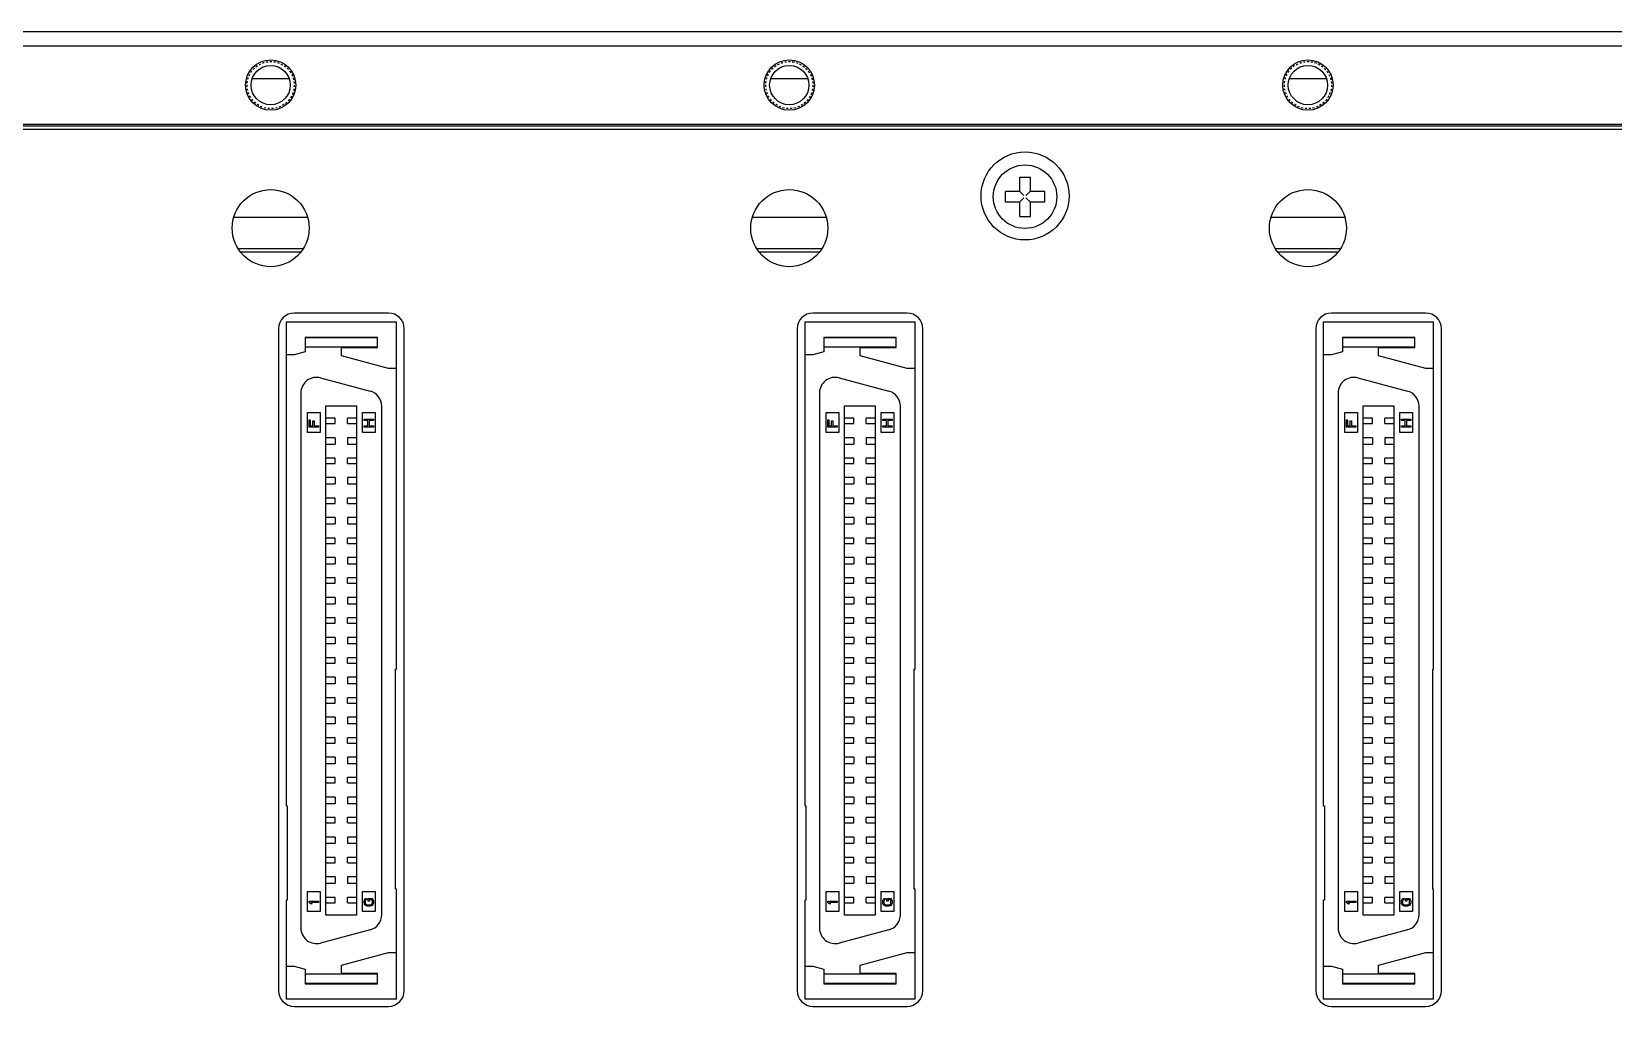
# Model space of a CAD drawing. Header units: inches. Extents: x 3 to 406, y 5 to 135.
# Drawn here: x 204.7 to 305.3, y 72.7 to 134.7 of the extents above; entities that cross this region are included whole.
import ezdxf

# ---------------------------------------------------------------- set-up
doc = ezdxf.new("R2010")
doc.units = ezdxf.units.IN
doc.header["$LTSCALE"] = 1.21
doc.header["$MEASUREMENT"] = 0
doc.linetypes.add('HIDDEN', pattern=[0.2, 0.1, -0.1])
for name, color, linetype in [('BSE72C_PCB_ADXF_CONTINUOUS_LINE', 7, 'CONTINUOUS'), ('BSEJ72C_4_001_DXF_HIDDEN_LINE', 7, 'CONTINUOUS'), ('BSEJ72C_4_00DXF_CONTINUOUS_LINE', 7, 'CONTINUOUS'), ('GBT819_2-M2_DXF_CONTINUOUS_LINE', 7, 'CONTINUOUS'), ('TE_1734101_5DXF_CONTINUOUS_LINE', 7, 'CONTINUOUS')]:
    doc.layers.add(name, color=color, linetype=linetype)

msp = doc.modelspace()

# ---------------------------------------------------------------- linework, layer by layer
at = {"layer": 'BSE72C_PCB_ADXF_CONTINUOUS_LINE', "color": 7, "linetype": 'Continuous'}
for p, q in [((217.96, 120.68), (221.83, 120.68)), ((250.96, 120.68), (254.83, 120.68)), ((283.96, 120.68), (287.83, 120.68))]:
    msp.add_line(p, q, dxfattribs=at)
at = {"layer": 'BSEJ72C_4_001_DXF_HIDDEN_LINE', "color": 8, "linetype": 'HIDDEN'}
for centre in [(219.9, 131.28), (252.9, 131.28), (285.9, 131.28)]:
    msp.add_circle(centre, 1.5, dxfattribs=at)
at = {"layer": 'BSEJ72C_4_00DXF_CONTINUOUS_LINE', "color": 7, "linetype": 'Continuous'}
for p, q in [((5.9, 134.68), (400.9, 134.68)), ((6.1, 133.78), (400.7, 133.78)), ((221.08, 131.68), (218.72, 131.68)), ((254.08, 131.68), (251.72, 131.68)), ((287.08, 131.68), (284.72, 131.68)), ((5.9, 128.68), (400.9, 128.68)), ((5.9, 128.48), (400.9, 128.48)), ((400.7, 128.78), (6.1, 128.78)), ((217.55, 122.88), (222.24, 122.88)), ((250.55, 122.88), (255.24, 122.88)), ((283.55, 122.88), (288.24, 122.88)), ((217.82, 120.88), (221.97, 120.88)), ((250.82, 120.88), (254.97, 120.88)), ((283.82, 120.88), (287.97, 120.88)), ((227.4, 116.78), (221.4, 116.78)), ((260.4, 116.78), (254.4, 116.78)), ((293.4, 116.78), (287.4, 116.78)), ((220.4, 115.78), (220.4, 73.68)), ((228.4, 73.68), (228.4, 115.78)), ((253.4, 115.78), (253.4, 73.68)), ((261.4, 73.68), (261.4, 115.78)), ((286.4, 115.78), (286.4, 73.68)), ((294.4, 73.68), (294.4, 115.78)), ((221.4, 72.68), (227.4, 72.68)), ((254.4, 72.68), (260.4, 72.68)), ((287.4, 72.68), (293.4, 72.68))]:
    msp.add_line(p, q, dxfattribs=at)
for centre, radius in [((219.9, 131.28), 1.6), ((252.9, 131.28), 1.6), ((285.9, 131.28), 1.6), ((219.9, 131.28), 1.25), ((252.9, 131.28), 1.25), ((285.9, 131.28), 1.25), ((267.9, 124.23), 2.8), ((219.9, 122.18), 2.45), ((252.9, 122.18), 2.45), ((285.9, 122.18), 2.45)]:
    msp.add_circle(centre, radius, dxfattribs=at)
for centre, radius, start, end in [((218.89, 130.06), 1.62, 90.0022, 96.4011), ((220.9, 130.06), 1.62, 83.5989, 89.9978), ((251.89, 130.06), 1.62, 90.0022, 96.4011), ((253.9, 130.06), 1.62, 83.5989, 89.9978), ((284.89, 130.06), 1.62, 90.0022, 96.4011), ((286.9, 130.06), 1.62, 83.5989, 89.9978), ((221.4, 115.78), 1, 90, 180), ((227.4, 115.78), 1, 0, 90), ((254.4, 115.78), 1, 90, 180), ((260.4, 115.78), 1, 0, 90), ((287.4, 115.78), 1, 90, 180), ((293.4, 115.78), 1, 0, 90), ((221.4, 73.68), 1, 180, 270), ((227.4, 73.68), 1, 270, 0), ((254.4, 73.68), 1, 180, 270), ((260.4, 73.68), 1, 270, 0), ((287.4, 73.68), 1, 180, 270), ((293.4, 73.68), 1, 270, 0)]:
    msp.add_arc(centre, radius, start, end, dxfattribs=at)
at = {"layer": 'GBT819_2-M2_DXF_CONTINUOUS_LINE', "color": 7, "linetype": 'Continuous'}
for p, q in [((267.56, 125.43), (268.24, 125.43)), ((267.56, 124.54), (267.56, 125.43)), ((268.24, 124.54), (268.24, 125.43)), ((267.53, 124.52), (266.65, 124.52)), ((266.65, 123.84), (266.65, 124.52)), ((267.53, 123.84), (266.65, 123.84)), ((267.55, 124.53), (267.83, 124.25)), ((267.55, 123.83), (267.83, 124.11)), ((267.56, 122.93), (267.56, 123.81)), ((268.24, 124.53), (267.96, 124.25)), ((268.24, 123.83), (267.96, 124.11)), ((268.24, 122.93), (268.24, 123.81)), ((269.15, 124.52), (268.26, 124.52)), ((269.15, 123.84), (268.26, 123.84)), ((269.15, 123.84), (269.15, 124.52)), ((267.56, 122.93), (268.24, 122.93))]:
    msp.add_line(p, q, dxfattribs=at)
msp.add_circle((267.9, 124.18), 2.02, dxfattribs=at)
for centre, start, end in [((267.53, 124.54), 270, 0), ((267.53, 123.81), 0, 90), ((268.26, 124.54), 180, 270), ((268.26, 123.81), 90, 180)]:
    msp.add_arc(centre, 0.025, start, end, dxfattribs=at)
at = {"layer": 'TE_1734101_5DXF_CONTINUOUS_LINE', "color": 7, "linetype": 'Continuous'}
for p, q in [((220.9, 85.44), (220.9, 116.23)), ((220.9, 116.23), (227.9, 116.23)), ((227.9, 94.13), (227.9, 116.23)), ((253.9, 85.44), (253.9, 116.23)), ((253.9, 116.23), (260.9, 116.23)), ((260.9, 94.13), (260.9, 116.23)), ((286.9, 116.23), (293.9, 116.23)), ((286.9, 85.44), (286.9, 116.23)), ((293.9, 94.13), (293.9, 116.23)), ((222.1, 115.23), (222.1, 114.31)), ((226.7, 115.23), (222.1, 115.23)), ((226.7, 115.2), (222.1, 115.2)), ((226.7, 114.58), (226.7, 115.23)), ((255.1, 115.23), (255.1, 114.31)), ((259.7, 115.23), (255.1, 115.23)), ((259.7, 115.2), (255.1, 115.2)), ((259.7, 114.58), (259.7, 115.23)), ((292.7, 115.23), (288.1, 115.23)), ((288.1, 115.23), (288.1, 114.31)), ((292.7, 115.2), (288.1, 115.2)), ((292.7, 114.58), (292.7, 115.23)), ((221.4, 114.12), (220.9, 114.12)), ((222.1, 114.31), (221.4, 114.12)), ((226.7, 114.62), (222.1, 114.62)), ((224.4, 114.06), (224.4, 114.58)), ((224.4, 114.58), (226.7, 114.58)), ((227.4, 113.26), (224.4, 114.06)), ((254.4, 114.12), (253.9, 114.12)), ((255.1, 114.31), (254.4, 114.12)), ((259.7, 114.62), (255.1, 114.62)), ((257.4, 114.06), (257.4, 114.58)), ((257.4, 114.58), (259.7, 114.58)), ((260.4, 113.26), (257.4, 114.06)), ((287.4, 114.12), (286.9, 114.12)), ((288.1, 114.31), (287.4, 114.12)), ((292.7, 114.62), (288.1, 114.62)), ((290.4, 114.58), (292.7, 114.58)), ((290.4, 114.06), (290.4, 114.58)), ((293.4, 113.26), (290.4, 114.06)), ((227.9, 113.26), (227.4, 113.26)), ((260.9, 113.26), (260.4, 113.26)), ((293.9, 113.26), (293.4, 113.26)), ((223.08, 112.66), (226.23, 111.81)), ((256.08, 112.66), (259.23, 111.81)), ((289.08, 112.66), (292.23, 111.81)), ((221.82, 111.69), (221.82, 77.67)), ((223.42, 78.49), (223.42, 110.87)), ((223.42, 110.87), (225.37, 110.87)), ((225.37, 110.87), (225.37, 78.49)), ((226.97, 78.51), (226.97, 110.85)), ((254.82, 111.69), (254.82, 77.67)), ((256.42, 110.87), (258.37, 110.87)), ((256.42, 78.49), (256.42, 110.87)), ((258.37, 110.87), (258.37, 78.49)), ((259.97, 78.51), (259.97, 110.85)), ((287.82, 111.69), (287.82, 77.67)), ((289.42, 110.87), (291.37, 110.87)), ((289.42, 78.49), (289.42, 110.87)), ((291.37, 110.87), (291.37, 78.49)), ((292.97, 78.51), (292.97, 110.85)), ((222.25, 109.18), (222.25, 110.45)), ((222.25, 110.45), (223.05, 110.45)), ((222.35, 109.53), (222.35, 109.98)), ((222.35, 109.98), (222.42, 109.98)), ((222.42, 109.98), (222.42, 109.6)), ((222.59, 109.6), (222.59, 109.93)), ((222.59, 109.93), (222.67, 109.93)), ((222.67, 109.93), (222.67, 109.6)), ((223.05, 110.45), (223.05, 109.18)), ((224.01, 110.09), (223.42, 110.09)), ((223.42, 109.75), (224.01, 109.75)), ((224.01, 109.75), (224.01, 110.09)), ((224.79, 109.75), (224.79, 110.09)), ((225.37, 110.09), (224.79, 110.09)), ((224.79, 109.75), (225.37, 109.75)), ((225.75, 109.18), (225.75, 110.45)), ((225.75, 110.45), (226.55, 110.45)), ((225.85, 109.95), (225.85, 110.03)), ((225.85, 110.03), (226.45, 110.03)), ((226.09, 109.95), (225.85, 109.95)), ((226.09, 109.6), (226.09, 109.95)), ((226.17, 109.95), (226.17, 109.6)), ((226.45, 109.95), (226.17, 109.95)), ((226.45, 110.03), (226.45, 109.95)), ((226.55, 110.45), (226.55, 109.18)), ((255.25, 110.45), (256.05, 110.45)), ((255.25, 109.18), (255.25, 110.45)), ((255.35, 109.98), (255.42, 109.98)), ((255.35, 109.53), (255.35, 109.98)), ((255.42, 109.98), (255.42, 109.6)), ((255.59, 109.93), (255.67, 109.93)), ((255.59, 109.6), (255.59, 109.93)), ((255.67, 109.93), (255.67, 109.6)), ((256.05, 110.45), (256.05, 109.18)), ((257.01, 110.09), (256.42, 110.09)), ((256.42, 109.75), (257.01, 109.75)), ((257.01, 109.75), (257.01, 110.09)), ((258.37, 110.09), (257.79, 110.09)), ((257.79, 109.75), (257.79, 110.09)), ((257.79, 109.75), (258.37, 109.75)), ((258.75, 110.45), (259.55, 110.45)), ((258.75, 109.18), (258.75, 110.45)), ((258.85, 110.03), (259.45, 110.03)), ((258.85, 109.95), (258.85, 110.03)), ((259.09, 109.95), (258.85, 109.95)), ((259.09, 109.6), (259.09, 109.95)), ((259.45, 109.95), (259.17, 109.95)), ((259.17, 109.95), (259.17, 109.6)), ((259.45, 110.03), (259.45, 109.95)), ((259.55, 110.45), (259.55, 109.18)), ((288.25, 110.45), (289.05, 110.45)), ((288.25, 109.18), (288.25, 110.45)), ((288.35, 109.98), (288.42, 109.98)), ((288.35, 109.53), (288.35, 109.98)), ((288.42, 109.98), (288.42, 109.6)), ((288.59, 109.93), (288.67, 109.93)), ((288.59, 109.6), (288.59, 109.93)), ((288.67, 109.93), (288.67, 109.6)), ((289.05, 110.45), (289.05, 109.18)), ((290.01, 110.09), (289.42, 110.09)), ((289.42, 109.75), (290.01, 109.75)), ((290.01, 109.75), (290.01, 110.09)), ((291.37, 110.09), (290.79, 110.09)), ((290.79, 109.75), (290.79, 110.09)), ((290.79, 109.75), (291.37, 109.75)), ((291.75, 110.45), (292.55, 110.45)), ((291.75, 109.18), (291.75, 110.45)), ((291.85, 110.03), (292.45, 110.03)), ((291.85, 109.95), (291.85, 110.03)), ((292.09, 109.95), (291.85, 109.95)), ((292.09, 109.6), (292.09, 109.95)), ((292.45, 109.95), (292.17, 109.95)), ((292.17, 109.95), (292.17, 109.6)), ((292.45, 110.03), (292.45, 109.95)), ((292.55, 110.45), (292.55, 109.18)), ((223.05, 109.18), (222.25, 109.18)), ((222.95, 109.53), (222.35, 109.53)), ((222.42, 109.6), (222.59, 109.6)), ((222.67, 109.6), (222.95, 109.6)), ((222.95, 109.6), (222.95, 109.53)), ((224.01, 108.85), (223.42, 108.85)), ((224.01, 108.85), (224.01, 108.45)), ((224.79, 108.85), (224.79, 108.45)), ((225.37, 108.85), (224.79, 108.85)), ((226.55, 109.18), (225.75, 109.18)), ((225.85, 109.53), (225.85, 109.6)), ((225.85, 109.6), (226.09, 109.6)), ((226.45, 109.53), (225.85, 109.53)), ((226.17, 109.6), (226.45, 109.6)), ((226.45, 109.6), (226.45, 109.53)), ((256.05, 109.18), (255.25, 109.18)), ((255.95, 109.53), (255.35, 109.53)), ((255.42, 109.6), (255.59, 109.6)), ((255.67, 109.6), (255.95, 109.6)), ((255.95, 109.6), (255.95, 109.53)), ((257.01, 108.85), (256.42, 108.85)), ((257.01, 108.85), (257.01, 108.45)), ((258.37, 108.85), (257.79, 108.85)), ((257.79, 108.85), (257.79, 108.45)), ((259.55, 109.18), (258.75, 109.18)), ((258.85, 109.6), (259.09, 109.6)), ((258.85, 109.53), (258.85, 109.6)), ((259.45, 109.53), (258.85, 109.53)), ((259.17, 109.6), (259.45, 109.6)), ((259.45, 109.6), (259.45, 109.53)), ((289.05, 109.18), (288.25, 109.18)), ((288.95, 109.53), (288.35, 109.53)), ((288.42, 109.6), (288.59, 109.6)), ((288.67, 109.6), (288.95, 109.6)), ((288.95, 109.6), (288.95, 109.53)), ((290.01, 108.85), (289.42, 108.85)), ((290.01, 108.85), (290.01, 108.45)), ((291.37, 108.85), (290.79, 108.85)), ((290.79, 108.85), (290.79, 108.45)), ((292.55, 109.18), (291.75, 109.18)), ((291.85, 109.6), (292.09, 109.6)), ((291.85, 109.53), (291.85, 109.6)), ((292.45, 109.53), (291.85, 109.53)), ((292.17, 109.6), (292.45, 109.6)), ((292.45, 109.6), (292.45, 109.53)), ((223.42, 108.45), (224.01, 108.45)), ((224.79, 108.45), (225.37, 108.45)), ((256.42, 108.45), (257.01, 108.45)), ((257.79, 108.45), (258.37, 108.45)), ((289.42, 108.45), (290.01, 108.45)), ((290.79, 108.45), (291.37, 108.45)), ((224.01, 107.55), (223.42, 107.55)), ((223.42, 107.21), (224.01, 107.21)), ((224.01, 107.21), (224.01, 107.55)), ((224.79, 107.21), (224.79, 107.55)), ((225.37, 107.55), (224.79, 107.55)), ((224.79, 107.21), (225.37, 107.21)), ((257.01, 107.55), (256.42, 107.55)), ((256.42, 107.21), (257.01, 107.21)), ((257.01, 107.21), (257.01, 107.55)), ((258.37, 107.55), (257.79, 107.55)), ((257.79, 107.21), (257.79, 107.55)), ((257.79, 107.21), (258.37, 107.21)), ((290.01, 107.55), (289.42, 107.55)), ((289.42, 107.21), (290.01, 107.21)), ((290.01, 107.21), (290.01, 107.55)), ((291.37, 107.55), (290.79, 107.55)), ((290.79, 107.21), (290.79, 107.55)), ((290.79, 107.21), (291.37, 107.21)), ((224.01, 106.31), (223.42, 106.31)), ((223.42, 105.91), (224.01, 105.91)), ((224.01, 106.31), (224.01, 105.91)), ((224.79, 106.31), (224.79, 105.91)), ((225.37, 106.31), (224.79, 106.31)), ((224.79, 105.91), (225.37, 105.91)), ((257.01, 106.31), (256.42, 106.31)), ((256.42, 105.91), (257.01, 105.91)), ((257.01, 106.31), (257.01, 105.91)), ((258.37, 106.31), (257.79, 106.31)), ((257.79, 106.31), (257.79, 105.91)), ((257.79, 105.91), (258.37, 105.91)), ((290.01, 106.31), (289.42, 106.31)), ((289.42, 105.91), (290.01, 105.91)), ((290.01, 106.31), (290.01, 105.91)), ((291.37, 106.31), (290.79, 106.31)), ((290.79, 106.31), (290.79, 105.91)), ((290.79, 105.91), (291.37, 105.91)), ((224.01, 105.01), (223.42, 105.01)), ((224.01, 104.67), (224.01, 105.01)), ((224.79, 104.67), (224.79, 105.01)), ((225.37, 105.01), (224.79, 105.01)), ((257.01, 105.01), (256.42, 105.01)), ((257.01, 104.67), (257.01, 105.01)), ((258.37, 105.01), (257.79, 105.01)), ((257.79, 104.67), (257.79, 105.01)), ((290.01, 105.01), (289.42, 105.01)), ((290.01, 104.67), (290.01, 105.01)), ((291.37, 105.01), (290.79, 105.01)), ((290.79, 104.67), (290.79, 105.01)), ((223.42, 104.67), (224.01, 104.67)), ((224.01, 103.77), (223.42, 103.77)), ((224.01, 103.77), (224.01, 103.37)), ((224.79, 104.67), (225.37, 104.67)), ((224.79, 103.77), (224.79, 103.37)), ((225.37, 103.77), (224.79, 103.77)), ((256.42, 104.67), (257.01, 104.67)), ((257.01, 103.77), (256.42, 103.77)), ((257.01, 103.77), (257.01, 103.37)), ((257.79, 104.67), (258.37, 104.67)), ((258.37, 103.77), (257.79, 103.77)), ((257.79, 103.77), (257.79, 103.37)), ((289.42, 104.67), (290.01, 104.67)), ((290.01, 103.77), (289.42, 103.77)), ((290.01, 103.77), (290.01, 103.37)), ((290.79, 104.67), (291.37, 104.67)), ((291.37, 103.77), (290.79, 103.77)), ((290.79, 103.77), (290.79, 103.37)), ((223.42, 103.37), (224.01, 103.37)), ((224.79, 103.37), (225.37, 103.37)), ((256.42, 103.37), (257.01, 103.37)), ((257.79, 103.37), (258.37, 103.37)), ((289.42, 103.37), (290.01, 103.37)), ((290.79, 103.37), (291.37, 103.37)), ((224.01, 102.47), (223.42, 102.47)), ((223.42, 102.13), (224.01, 102.13)), ((224.01, 102.13), (224.01, 102.47)), ((224.79, 102.13), (224.79, 102.47)), ((225.37, 102.47), (224.79, 102.47)), ((224.79, 102.13), (225.37, 102.13)), ((257.01, 102.47), (256.42, 102.47)), ((256.42, 102.13), (257.01, 102.13)), ((257.01, 102.13), (257.01, 102.47)), ((258.37, 102.47), (257.79, 102.47)), ((257.79, 102.13), (257.79, 102.47)), ((257.79, 102.13), (258.37, 102.13)), ((290.01, 102.47), (289.42, 102.47)), ((289.42, 102.13), (290.01, 102.13)), ((290.01, 102.13), (290.01, 102.47)), ((291.37, 102.47), (290.79, 102.47)), ((290.79, 102.13), (290.79, 102.47)), ((290.79, 102.13), (291.37, 102.13)), ((224.01, 101.23), (223.42, 101.23)), ((223.42, 100.83), (224.01, 100.83)), ((224.01, 101.23), (224.01, 100.83)), ((224.79, 101.23), (224.79, 100.83)), ((225.37, 101.23), (224.79, 101.23)), ((224.79, 100.83), (225.37, 100.83)), ((257.01, 101.23), (256.42, 101.23)), ((256.42, 100.83), (257.01, 100.83)), ((257.01, 101.23), (257.01, 100.83)), ((258.37, 101.23), (257.79, 101.23)), ((257.79, 101.23), (257.79, 100.83)), ((257.79, 100.83), (258.37, 100.83)), ((290.01, 101.23), (289.42, 101.23)), ((289.42, 100.83), (290.01, 100.83)), ((290.01, 101.23), (290.01, 100.83)), ((291.37, 101.23), (290.79, 101.23)), ((290.79, 101.23), (290.79, 100.83)), ((290.79, 100.83), (291.37, 100.83)), ((224.01, 99.93), (223.42, 99.93)), ((224.01, 99.59), (224.01, 99.93)), ((224.79, 99.59), (224.79, 99.93)), ((225.37, 99.93), (224.79, 99.93)), ((257.01, 99.93), (256.42, 99.93)), ((257.01, 99.59), (257.01, 99.93)), ((258.37, 99.93), (257.79, 99.93)), ((257.79, 99.59), (257.79, 99.93)), ((290.01, 99.93), (289.42, 99.93)), ((290.01, 99.59), (290.01, 99.93)), ((291.37, 99.93), (290.79, 99.93)), ((290.79, 99.59), (290.79, 99.93)), ((223.42, 99.59), (224.01, 99.59)), ((224.01, 98.69), (223.42, 98.69)), ((224.01, 98.69), (224.01, 98.29)), ((224.79, 99.59), (225.37, 99.59)), ((224.79, 98.69), (224.79, 98.29)), ((225.37, 98.69), (224.79, 98.69)), ((256.42, 99.59), (257.01, 99.59)), ((257.01, 98.69), (256.42, 98.69)), ((257.01, 98.69), (257.01, 98.29)), ((257.79, 99.59), (258.37, 99.59)), ((258.37, 98.69), (257.79, 98.69)), ((257.79, 98.69), (257.79, 98.29)), ((289.42, 99.59), (290.01, 99.59)), ((290.01, 98.69), (289.42, 98.69)), ((290.01, 98.69), (290.01, 98.29)), ((290.79, 99.59), (291.37, 99.59)), ((291.37, 98.69), (290.79, 98.69)), ((290.79, 98.69), (290.79, 98.29)), ((223.42, 98.29), (224.01, 98.29)), ((224.79, 98.29), (225.37, 98.29)), ((256.42, 98.29), (257.01, 98.29)), ((257.79, 98.29), (258.37, 98.29)), ((289.42, 98.29), (290.01, 98.29)), ((290.79, 98.29), (291.37, 98.29)), ((224.01, 97.39), (223.42, 97.39)), ((223.42, 97.05), (224.01, 97.05)), ((224.01, 97.05), (224.01, 97.39)), ((224.79, 97.05), (224.79, 97.39)), ((225.37, 97.39), (224.79, 97.39)), ((224.79, 97.05), (225.37, 97.05)), ((257.01, 97.39), (256.42, 97.39)), ((256.42, 97.05), (257.01, 97.05)), ((257.01, 97.05), (257.01, 97.39)), ((258.37, 97.39), (257.79, 97.39)), ((257.79, 97.05), (257.79, 97.39)), ((257.79, 97.05), (258.37, 97.05)), ((290.01, 97.39), (289.42, 97.39)), ((289.42, 97.05), (290.01, 97.05)), ((290.01, 97.05), (290.01, 97.39)), ((291.37, 97.39), (290.79, 97.39)), ((290.79, 97.05), (290.79, 97.39)), ((290.79, 97.05), (291.37, 97.05)), ((224.01, 96.15), (223.42, 96.15)), ((223.42, 95.75), (224.01, 95.75)), ((224.01, 96.15), (224.01, 95.75)), ((224.79, 96.15), (224.79, 95.75)), ((225.37, 96.15), (224.79, 96.15)), ((224.79, 95.75), (225.37, 95.75)), ((257.01, 96.15), (256.42, 96.15)), ((256.42, 95.75), (257.01, 95.75)), ((257.01, 96.15), (257.01, 95.75)), ((258.37, 96.15), (257.79, 96.15)), ((257.79, 96.15), (257.79, 95.75)), ((257.79, 95.75), (258.37, 95.75)), ((290.01, 96.15), (289.42, 96.15)), ((289.42, 95.75), (290.01, 95.75)), ((290.01, 96.15), (290.01, 95.75)), ((291.37, 96.15), (290.79, 96.15)), ((290.79, 96.15), (290.79, 95.75)), ((290.79, 95.75), (291.37, 95.75)), ((224.01, 94.85), (223.42, 94.85)), ((224.01, 94.51), (224.01, 94.85)), ((224.79, 94.51), (224.79, 94.85)), ((225.37, 94.85), (224.79, 94.85)), ((257.01, 94.85), (256.42, 94.85)), ((257.01, 94.51), (257.01, 94.85)), ((258.37, 94.85), (257.79, 94.85)), ((257.79, 94.51), (257.79, 94.85)), ((290.01, 94.85), (289.42, 94.85)), ((290.01, 94.51), (290.01, 94.85)), ((291.37, 94.85), (290.79, 94.85)), ((290.79, 94.51), (290.79, 94.85)), ((223.42, 94.51), (224.01, 94.51)), ((224.01, 93.61), (223.42, 93.61)), ((224.01, 93.61), (224.01, 93.21)), ((224.79, 94.51), (225.37, 94.51)), ((224.79, 93.61), (224.79, 93.21)), ((225.37, 93.61), (224.79, 93.61)), ((227.84, 80.13), (227.84, 94.13)), ((227.84, 94.13), (227.9, 94.13)), ((256.42, 94.51), (257.01, 94.51)), ((257.01, 93.61), (256.42, 93.61)), ((257.01, 93.61), (257.01, 93.21)), ((257.79, 94.51), (258.37, 94.51)), ((258.37, 93.61), (257.79, 93.61)), ((257.79, 93.61), (257.79, 93.21)), ((260.84, 94.13), (260.9, 94.13)), ((260.84, 80.13), (260.84, 94.13)), ((289.42, 94.51), (290.01, 94.51)), ((290.01, 93.61), (289.42, 93.61)), ((290.01, 93.61), (290.01, 93.21)), ((290.79, 94.51), (291.37, 94.51)), ((291.37, 93.61), (290.79, 93.61)), ((290.79, 93.61), (290.79, 93.21)), ((293.84, 94.13), (293.9, 94.13)), ((293.84, 80.13), (293.84, 94.13)), ((223.42, 93.21), (224.01, 93.21)), ((224.79, 93.21), (225.37, 93.21)), ((256.42, 93.21), (257.01, 93.21)), ((257.79, 93.21), (258.37, 93.21)), ((289.42, 93.21), (290.01, 93.21)), ((290.79, 93.21), (291.37, 93.21)), ((224.01, 92.31), (223.42, 92.31)), ((223.42, 91.97), (224.01, 91.97)), ((224.01, 91.97), (224.01, 92.31)), ((224.79, 91.97), (224.79, 92.31)), ((225.37, 92.31), (224.79, 92.31)), ((224.79, 91.97), (225.37, 91.97)), ((257.01, 92.31), (256.42, 92.31)), ((256.42, 91.97), (257.01, 91.97)), ((257.01, 91.97), (257.01, 92.31)), ((258.37, 92.31), (257.79, 92.31)), ((257.79, 91.97), (257.79, 92.31)), ((257.79, 91.97), (258.37, 91.97)), ((290.01, 92.31), (289.42, 92.31)), ((289.42, 91.97), (290.01, 91.97)), ((290.01, 91.97), (290.01, 92.31)), ((291.37, 92.31), (290.79, 92.31)), ((290.79, 91.97), (290.79, 92.31)), ((290.79, 91.97), (291.37, 91.97)), ((224.01, 91.07), (223.42, 91.07)), ((223.42, 90.67), (224.01, 90.67)), ((224.01, 91.07), (224.01, 90.67)), ((224.79, 91.07), (224.79, 90.67)), ((225.37, 91.07), (224.79, 91.07)), ((224.79, 90.67), (225.37, 90.67)), ((257.01, 91.07), (256.42, 91.07)), ((256.42, 90.67), (257.01, 90.67)), ((257.01, 91.07), (257.01, 90.67)), ((258.37, 91.07), (257.79, 91.07)), ((257.79, 91.07), (257.79, 90.67)), ((257.79, 90.67), (258.37, 90.67)), ((290.01, 91.07), (289.42, 91.07)), ((289.42, 90.67), (290.01, 90.67)), ((290.01, 91.07), (290.01, 90.67)), ((291.37, 91.07), (290.79, 91.07)), ((290.79, 91.07), (290.79, 90.67)), ((290.79, 90.67), (291.37, 90.67)), ((224.01, 89.77), (223.42, 89.77)), ((224.01, 89.43), (224.01, 89.77)), ((224.79, 89.43), (224.79, 89.77)), ((225.37, 89.77), (224.79, 89.77)), ((257.01, 89.77), (256.42, 89.77)), ((257.01, 89.43), (257.01, 89.77)), ((258.37, 89.77), (257.79, 89.77)), ((257.79, 89.43), (257.79, 89.77)), ((290.01, 89.77), (289.42, 89.77)), ((290.01, 89.43), (290.01, 89.77)), ((291.37, 89.77), (290.79, 89.77)), ((290.79, 89.43), (290.79, 89.77)), ((223.42, 89.43), (224.01, 89.43)), ((224.79, 89.43), (225.37, 89.43)), ((256.42, 89.43), (257.01, 89.43)), ((257.79, 89.43), (258.37, 89.43)), ((289.42, 89.43), (290.01, 89.43)), ((290.79, 89.43), (291.37, 89.43)), ((224.01, 88.53), (223.42, 88.53)), ((223.42, 88.13), (224.01, 88.13)), ((224.01, 88.53), (224.01, 88.13)), ((224.79, 88.53), (224.79, 88.13)), ((225.37, 88.53), (224.79, 88.53)), ((224.79, 88.13), (225.37, 88.13)), ((257.01, 88.53), (256.42, 88.53)), ((256.42, 88.13), (257.01, 88.13)), ((257.01, 88.53), (257.01, 88.13)), ((258.37, 88.53), (257.79, 88.53)), ((257.79, 88.53), (257.79, 88.13)), ((257.79, 88.13), (258.37, 88.13)), ((290.01, 88.53), (289.42, 88.53)), ((289.42, 88.13), (290.01, 88.13)), ((290.01, 88.53), (290.01, 88.13)), ((291.37, 88.53), (290.79, 88.53)), ((290.79, 88.53), (290.79, 88.13)), ((290.79, 88.13), (291.37, 88.13)), ((224.01, 87.23), (223.42, 87.23)), ((223.42, 86.89), (224.01, 86.89)), ((224.01, 86.89), (224.01, 87.23)), ((224.79, 86.89), (224.79, 87.23)), ((225.37, 87.23), (224.79, 87.23)), ((224.79, 86.89), (225.37, 86.89)), ((257.01, 87.23), (256.42, 87.23)), ((256.42, 86.89), (257.01, 86.89)), ((257.01, 86.89), (257.01, 87.23)), ((258.37, 87.23), (257.79, 87.23)), ((257.79, 86.89), (257.79, 87.23)), ((257.79, 86.89), (258.37, 86.89)), ((290.01, 87.23), (289.42, 87.23)), ((289.42, 86.89), (290.01, 86.89)), ((290.01, 86.89), (290.01, 87.23)), ((291.37, 87.23), (290.79, 87.23)), ((290.79, 86.89), (290.79, 87.23)), ((290.79, 86.89), (291.37, 86.89)), ((224.01, 85.99), (223.42, 85.99)), ((223.42, 85.59), (224.01, 85.59)), ((224.01, 85.99), (224.01, 85.59)), ((224.79, 85.99), (224.79, 85.59)), ((225.37, 85.99), (224.79, 85.99)), ((224.79, 85.59), (225.37, 85.59)), ((257.01, 85.99), (256.42, 85.99)), ((256.42, 85.59), (257.01, 85.59)), ((257.01, 85.99), (257.01, 85.59)), ((258.37, 85.99), (257.79, 85.99)), ((257.79, 85.99), (257.79, 85.59)), ((257.79, 85.59), (258.37, 85.59)), ((290.01, 85.99), (289.42, 85.99)), ((289.42, 85.59), (290.01, 85.59)), ((290.01, 85.99), (290.01, 85.59)), ((291.37, 85.99), (290.79, 85.99)), ((290.79, 85.99), (290.79, 85.59)), ((290.79, 85.59), (291.37, 85.59)), ((220.9, 85.44), (220.95, 85.44)), ((220.95, 85.44), (220.95, 79.44)), ((224.01, 84.69), (223.42, 84.69)), ((224.01, 84.35), (224.01, 84.69)), ((225.37, 84.69), (224.79, 84.69)), ((224.79, 84.35), (224.79, 84.69)), ((253.9, 85.44), (253.95, 85.44)), ((253.95, 85.44), (253.95, 79.44)), ((257.01, 84.69), (256.42, 84.69)), ((257.01, 84.35), (257.01, 84.69)), ((258.37, 84.69), (257.79, 84.69)), ((257.79, 84.35), (257.79, 84.69)), ((286.9, 85.44), (286.95, 85.44)), ((286.95, 85.44), (286.95, 79.44)), ((290.01, 84.69), (289.42, 84.69)), ((290.01, 84.35), (290.01, 84.69)), ((291.37, 84.69), (290.79, 84.69)), ((290.79, 84.35), (290.79, 84.69)), ((223.42, 84.35), (224.01, 84.35)), ((224.79, 84.35), (225.37, 84.35)), ((256.42, 84.35), (257.01, 84.35)), ((257.79, 84.35), (258.37, 84.35)), ((289.42, 84.35), (290.01, 84.35)), ((290.79, 84.35), (291.37, 84.35)), ((224.01, 83.45), (223.42, 83.45)), ((223.42, 83.05), (224.01, 83.05)), ((224.01, 83.45), (224.01, 83.05)), ((225.37, 83.45), (224.79, 83.45)), ((224.79, 83.45), (224.79, 83.05)), ((224.79, 83.05), (225.37, 83.05)), ((257.01, 83.45), (256.42, 83.45)), ((256.42, 83.05), (257.01, 83.05)), ((257.01, 83.45), (257.01, 83.05)), ((258.37, 83.45), (257.79, 83.45)), ((257.79, 83.45), (257.79, 83.05)), ((257.79, 83.05), (258.37, 83.05)), ((290.01, 83.45), (289.42, 83.45)), ((289.42, 83.05), (290.01, 83.05)), ((290.01, 83.45), (290.01, 83.05)), ((291.37, 83.45), (290.79, 83.45)), ((290.79, 83.45), (290.79, 83.05)), ((290.79, 83.05), (291.37, 83.05)), ((224.01, 82.15), (223.42, 82.15)), ((223.42, 81.81), (224.01, 81.81)), ((224.01, 81.81), (224.01, 82.15)), ((225.37, 82.15), (224.79, 82.15)), ((224.79, 81.81), (224.79, 82.15)), ((224.79, 81.81), (225.37, 81.81)), ((257.01, 82.15), (256.42, 82.15)), ((256.42, 81.81), (257.01, 81.81)), ((257.01, 81.81), (257.01, 82.15)), ((258.37, 82.15), (257.79, 82.15)), ((257.79, 81.81), (257.79, 82.15)), ((257.79, 81.81), (258.37, 81.81)), ((290.01, 82.15), (289.42, 82.15)), ((289.42, 81.81), (290.01, 81.81)), ((290.01, 81.81), (290.01, 82.15)), ((291.37, 82.15), (290.79, 82.15)), ((290.79, 81.81), (290.79, 82.15)), ((290.79, 81.81), (291.37, 81.81)), ((224.01, 80.91), (223.42, 80.91)), ((224.01, 80.91), (224.01, 80.51)), ((225.37, 80.91), (224.79, 80.91)), ((224.79, 80.91), (224.79, 80.51)), ((257.01, 80.91), (256.42, 80.91)), ((257.01, 80.91), (257.01, 80.51)), ((258.37, 80.91), (257.79, 80.91)), ((257.79, 80.91), (257.79, 80.51)), ((290.01, 80.91), (289.42, 80.91)), ((290.01, 80.91), (290.01, 80.51)), ((291.37, 80.91), (290.79, 80.91)), ((290.79, 80.91), (290.79, 80.51)), ((222.25, 79.98), (223.05, 79.98)), ((222.25, 78.71), (222.25, 79.98)), ((223.05, 79.98), (223.05, 78.71)), ((223.42, 80.51), (224.01, 80.51)), ((224.01, 79.61), (223.42, 79.61)), ((224.01, 79.27), (224.01, 79.61)), ((224.79, 80.51), (225.37, 80.51)), ((225.37, 79.61), (224.79, 79.61)), ((224.79, 79.27), (224.79, 79.61)), ((225.75, 79.98), (226.55, 79.98)), ((225.75, 78.71), (225.75, 79.98)), ((225.88, 79.48), (225.94, 79.53)), ((225.94, 79.53), (226, 79.55)), ((226, 79.55), (226, 79.47)), ((226.11, 79.55), (226.31, 79.55)), ((226.11, 79.36), (226.11, 79.55)), ((226.31, 79.55), (226.36, 79.53)), ((226.36, 79.53), (226.41, 79.48)), ((226.55, 79.98), (226.55, 78.71)), ((227.9, 80.13), (227.84, 80.13)), ((227.9, 73.13), (227.9, 80.13)), ((255.25, 79.98), (256.05, 79.98)), ((255.25, 78.71), (255.25, 79.98)), ((256.05, 79.98), (256.05, 78.71)), ((256.42, 80.51), (257.01, 80.51)), ((257.01, 79.61), (256.42, 79.61)), ((257.01, 79.27), (257.01, 79.61)), ((257.79, 80.51), (258.37, 80.51)), ((258.37, 79.61), (257.79, 79.61)), ((257.79, 79.27), (257.79, 79.61)), ((258.75, 79.98), (259.55, 79.98)), ((258.75, 78.71), (258.75, 79.98)), ((258.88, 79.48), (258.94, 79.53)), ((258.94, 79.53), (259, 79.55)), ((259, 79.55), (259, 79.47)), ((259.11, 79.55), (259.31, 79.55)), ((259.11, 79.36), (259.11, 79.55)), ((259.31, 79.55), (259.36, 79.53)), ((259.36, 79.53), (259.41, 79.48)), ((259.55, 79.98), (259.55, 78.71)), ((260.9, 80.13), (260.84, 80.13)), ((260.9, 73.13), (260.9, 80.13)), ((288.25, 79.98), (289.05, 79.98)), ((288.25, 78.71), (288.25, 79.98)), ((289.05, 79.98), (289.05, 78.71)), ((289.42, 80.51), (290.01, 80.51)), ((290.01, 79.61), (289.42, 79.61)), ((290.01, 79.27), (290.01, 79.61)), ((290.79, 80.51), (291.37, 80.51)), ((291.37, 79.61), (290.79, 79.61)), ((290.79, 79.27), (290.79, 79.61)), ((291.75, 79.98), (292.55, 79.98)), ((291.75, 78.71), (291.75, 79.98)), ((291.88, 79.48), (291.94, 79.53)), ((291.94, 79.53), (292, 79.55)), ((292, 79.55), (292, 79.47)), ((292.11, 79.55), (292.31, 79.55)), ((292.11, 79.36), (292.11, 79.55)), ((292.31, 79.55), (292.36, 79.53)), ((292.36, 79.53), (292.41, 79.48)), ((292.55, 79.98), (292.55, 78.71)), ((293.9, 80.13), (293.84, 80.13)), ((293.9, 73.13), (293.9, 80.13)), ((220.95, 79.44), (220.9, 79.44)), ((220.9, 73.13), (220.9, 79.44)), ((223.05, 78.71), (222.25, 78.71)), ((222.35, 79.36), (222.95, 79.36)), ((222.35, 79.28), (222.35, 79.36)), ((222.44, 79.21), (222.35, 79.28)), ((222.54, 79.21), (222.44, 79.21)), ((222.95, 79.28), (222.45, 79.28)), ((222.45, 79.28), (222.54, 79.21)), ((222.95, 79.36), (222.95, 79.28)), ((223.42, 79.27), (224.01, 79.27)), ((224.79, 79.27), (225.37, 79.27)), ((226.55, 78.71), (225.75, 78.71)), ((225.85, 79.37), (225.86, 79.43)), ((225.85, 79.26), (225.85, 79.37)), ((225.86, 79.2), (225.85, 79.26)), ((225.86, 79.43), (225.88, 79.48)), ((225.88, 79.15), (225.86, 79.2)), ((225.94, 79.1), (225.88, 79.15)), ((225.94, 79.42), (225.92, 79.37)), ((225.92, 79.37), (225.92, 79.26)), ((225.92, 79.26), (225.94, 79.21)), ((225.96, 79.46), (225.94, 79.42)), ((225.94, 79.21), (225.96, 79.17)), ((225.99, 79.07), (225.94, 79.1)), ((226, 79.47), (225.96, 79.46)), ((225.96, 79.17), (226, 79.15)), ((226.05, 79.06), (225.99, 79.07)), ((226, 79.15), (226.05, 79.13)), ((226.05, 79.13), (226.24, 79.13)), ((226.24, 79.06), (226.05, 79.06)), ((226.19, 79.36), (226.11, 79.36)), ((226.29, 79.47), (226.19, 79.47)), ((226.19, 79.47), (226.19, 79.36)), ((226.24, 79.13), (226.29, 79.15)), ((226.31, 79.07), (226.24, 79.06)), ((226.33, 79.46), (226.29, 79.47)), ((226.29, 79.15), (226.33, 79.17)), ((226.36, 79.1), (226.31, 79.07)), ((226.36, 79.42), (226.33, 79.46)), ((226.33, 79.17), (226.36, 79.21)), ((226.37, 79.37), (226.36, 79.42)), ((226.36, 79.21), (226.37, 79.26)), ((226.41, 79.15), (226.36, 79.1)), ((226.37, 79.26), (226.37, 79.37)), ((226.41, 79.48), (226.43, 79.43)), ((226.43, 79.2), (226.41, 79.15)), ((226.43, 79.43), (226.45, 79.37)), ((226.45, 79.26), (226.43, 79.2)), ((226.45, 79.37), (226.45, 79.26)), ((253.95, 79.44), (253.9, 79.44)), ((253.9, 73.13), (253.9, 79.44)), ((256.05, 78.71), (255.25, 78.71)), ((255.35, 79.36), (255.95, 79.36)), ((255.35, 79.28), (255.35, 79.36)), ((255.44, 79.21), (255.35, 79.28)), ((255.54, 79.21), (255.44, 79.21)), ((255.95, 79.28), (255.45, 79.28)), ((255.45, 79.28), (255.54, 79.21)), ((255.95, 79.36), (255.95, 79.28)), ((256.42, 79.27), (257.01, 79.27)), ((257.79, 79.27), (258.37, 79.27)), ((259.55, 78.71), (258.75, 78.71)), ((258.85, 79.37), (258.86, 79.43)), ((258.85, 79.26), (258.85, 79.37)), ((258.86, 79.2), (258.85, 79.26)), ((258.86, 79.43), (258.88, 79.48)), ((258.88, 79.15), (258.86, 79.2)), ((258.94, 79.1), (258.88, 79.15)), ((258.94, 79.42), (258.92, 79.37)), ((258.92, 79.37), (258.92, 79.26)), ((258.92, 79.26), (258.94, 79.21)), ((258.96, 79.46), (258.94, 79.42)), ((258.94, 79.21), (258.96, 79.17)), ((258.99, 79.07), (258.94, 79.1)), ((259, 79.47), (258.96, 79.46)), ((258.96, 79.17), (259, 79.15)), ((259.05, 79.06), (258.99, 79.07)), ((259, 79.15), (259.05, 79.13)), ((259.05, 79.13), (259.24, 79.13)), ((259.24, 79.06), (259.05, 79.06)), ((259.19, 79.36), (259.11, 79.36)), ((259.29, 79.47), (259.19, 79.47)), ((259.19, 79.47), (259.19, 79.36)), ((259.24, 79.13), (259.29, 79.15)), ((259.31, 79.07), (259.24, 79.06)), ((259.33, 79.46), (259.29, 79.47)), ((259.29, 79.15), (259.33, 79.17)), ((259.36, 79.1), (259.31, 79.07)), ((259.36, 79.42), (259.33, 79.46)), ((259.33, 79.17), (259.36, 79.21)), ((259.37, 79.37), (259.36, 79.42)), ((259.36, 79.21), (259.37, 79.26)), ((259.41, 79.15), (259.36, 79.1)), ((259.37, 79.26), (259.37, 79.37)), ((259.41, 79.48), (259.43, 79.43)), ((259.43, 79.2), (259.41, 79.15)), ((259.43, 79.43), (259.45, 79.37)), ((259.45, 79.26), (259.43, 79.2)), ((259.45, 79.37), (259.45, 79.26)), ((286.95, 79.44), (286.9, 79.44)), ((286.9, 73.13), (286.9, 79.44)), ((289.05, 78.71), (288.25, 78.71)), ((288.35, 79.36), (288.95, 79.36)), ((288.35, 79.28), (288.35, 79.36)), ((288.44, 79.21), (288.35, 79.28)), ((288.54, 79.21), (288.44, 79.21)), ((288.95, 79.28), (288.45, 79.28)), ((288.45, 79.28), (288.54, 79.21)), ((288.95, 79.36), (288.95, 79.28)), ((289.42, 79.27), (290.01, 79.27)), ((290.79, 79.27), (291.37, 79.27)), ((292.55, 78.71), (291.75, 78.71)), ((291.85, 79.37), (291.86, 79.43)), ((291.85, 79.26), (291.85, 79.37)), ((291.86, 79.2), (291.85, 79.26)), ((291.86, 79.43), (291.88, 79.48)), ((291.88, 79.15), (291.86, 79.2)), ((291.94, 79.1), (291.88, 79.15)), ((291.94, 79.42), (291.92, 79.37)), ((291.92, 79.37), (291.92, 79.26)), ((291.92, 79.26), (291.94, 79.21)), ((291.96, 79.46), (291.94, 79.42)), ((291.94, 79.21), (291.96, 79.17)), ((291.99, 79.07), (291.94, 79.1)), ((292, 79.47), (291.96, 79.46)), ((291.96, 79.17), (292, 79.15)), ((292.05, 79.06), (291.99, 79.07)), ((292, 79.15), (292.05, 79.13)), ((292.05, 79.13), (292.24, 79.13)), ((292.24, 79.06), (292.05, 79.06)), ((292.19, 79.36), (292.11, 79.36)), ((292.29, 79.47), (292.19, 79.47)), ((292.19, 79.47), (292.19, 79.36)), ((292.24, 79.13), (292.29, 79.15)), ((292.31, 79.07), (292.24, 79.06)), ((292.33, 79.46), (292.29, 79.47)), ((292.29, 79.15), (292.33, 79.17)), ((292.36, 79.1), (292.31, 79.07)), ((292.36, 79.42), (292.33, 79.46)), ((292.33, 79.17), (292.36, 79.21)), ((292.37, 79.37), (292.36, 79.42)), ((292.36, 79.21), (292.37, 79.26)), ((292.41, 79.15), (292.36, 79.1)), ((292.37, 79.26), (292.37, 79.37)), ((292.41, 79.48), (292.43, 79.43)), ((292.43, 79.2), (292.41, 79.15)), ((292.43, 79.43), (292.45, 79.37)), ((292.45, 79.26), (292.43, 79.2)), ((292.45, 79.37), (292.45, 79.26)), ((226.23, 77.55), (223.08, 76.7)), ((225.37, 78.49), (223.42, 78.49)), ((259.23, 77.55), (256.08, 76.7)), ((258.37, 78.49), (256.42, 78.49)), ((292.23, 77.55), (289.08, 76.7)), ((291.37, 78.49), (289.42, 78.49)), ((224.4, 75.3), (227.4, 76.1)), ((227.4, 76.1), (227.9, 76.1)), ((257.4, 75.3), (260.4, 76.1)), ((260.4, 76.1), (260.9, 76.1)), ((290.4, 75.3), (293.4, 76.1)), ((293.4, 76.1), (293.9, 76.1)), ((220.9, 75.24), (221.4, 75.24)), ((221.4, 75.24), (222.1, 75.05)), ((222.1, 75.05), (222.1, 74.12)), ((222.1, 74.74), (226.7, 74.74)), ((224.4, 74.77), (224.4, 75.3)), ((226.7, 74.77), (224.4, 74.77)), ((226.7, 74.12), (226.7, 74.77)), ((253.9, 75.24), (254.4, 75.24)), ((254.4, 75.24), (255.1, 75.05)), ((255.1, 75.05), (255.1, 74.12)), ((255.1, 74.74), (259.7, 74.74)), ((257.4, 74.77), (257.4, 75.3)), ((259.7, 74.77), (257.4, 74.77)), ((259.7, 74.12), (259.7, 74.77)), ((286.9, 75.24), (287.4, 75.24)), ((287.4, 75.24), (288.1, 75.05)), ((288.1, 75.05), (288.1, 74.12)), ((288.1, 74.74), (292.7, 74.74)), ((290.4, 74.77), (290.4, 75.3)), ((292.7, 74.77), (290.4, 74.77)), ((292.7, 74.12), (292.7, 74.77)), ((222.1, 74.16), (226.7, 74.16)), ((222.1, 74.12), (226.7, 74.12)), ((255.1, 74.16), (259.7, 74.16)), ((255.1, 74.12), (259.7, 74.12)), ((288.1, 74.16), (292.7, 74.16)), ((288.1, 74.12), (292.7, 74.12)), ((227.9, 73.13), (220.9, 73.13)), ((260.9, 73.13), (253.9, 73.13)), ((293.9, 73.13), (286.9, 73.13))]:
    msp.add_line(p, q, dxfattribs=at)
for centre, start, end in [((222.82, 111.69), 75, 180), ((225.97, 110.85), 0, 75), ((255.82, 111.69), 75, 180), ((258.97, 110.85), 0, 75), ((288.82, 111.69), 75, 180), ((291.97, 110.85), 0, 75), ((225.97, 78.51), 285, 0), ((258.97, 78.51), 285, 0), ((291.97, 78.51), 285, 0), ((222.82, 77.67), 180, 285), ((255.82, 77.67), 180, 285), ((288.82, 77.67), 180, 285)]:
    msp.add_arc(centre, 1, start, end, dxfattribs=at)

doc.saveas('drawing.dxf')
